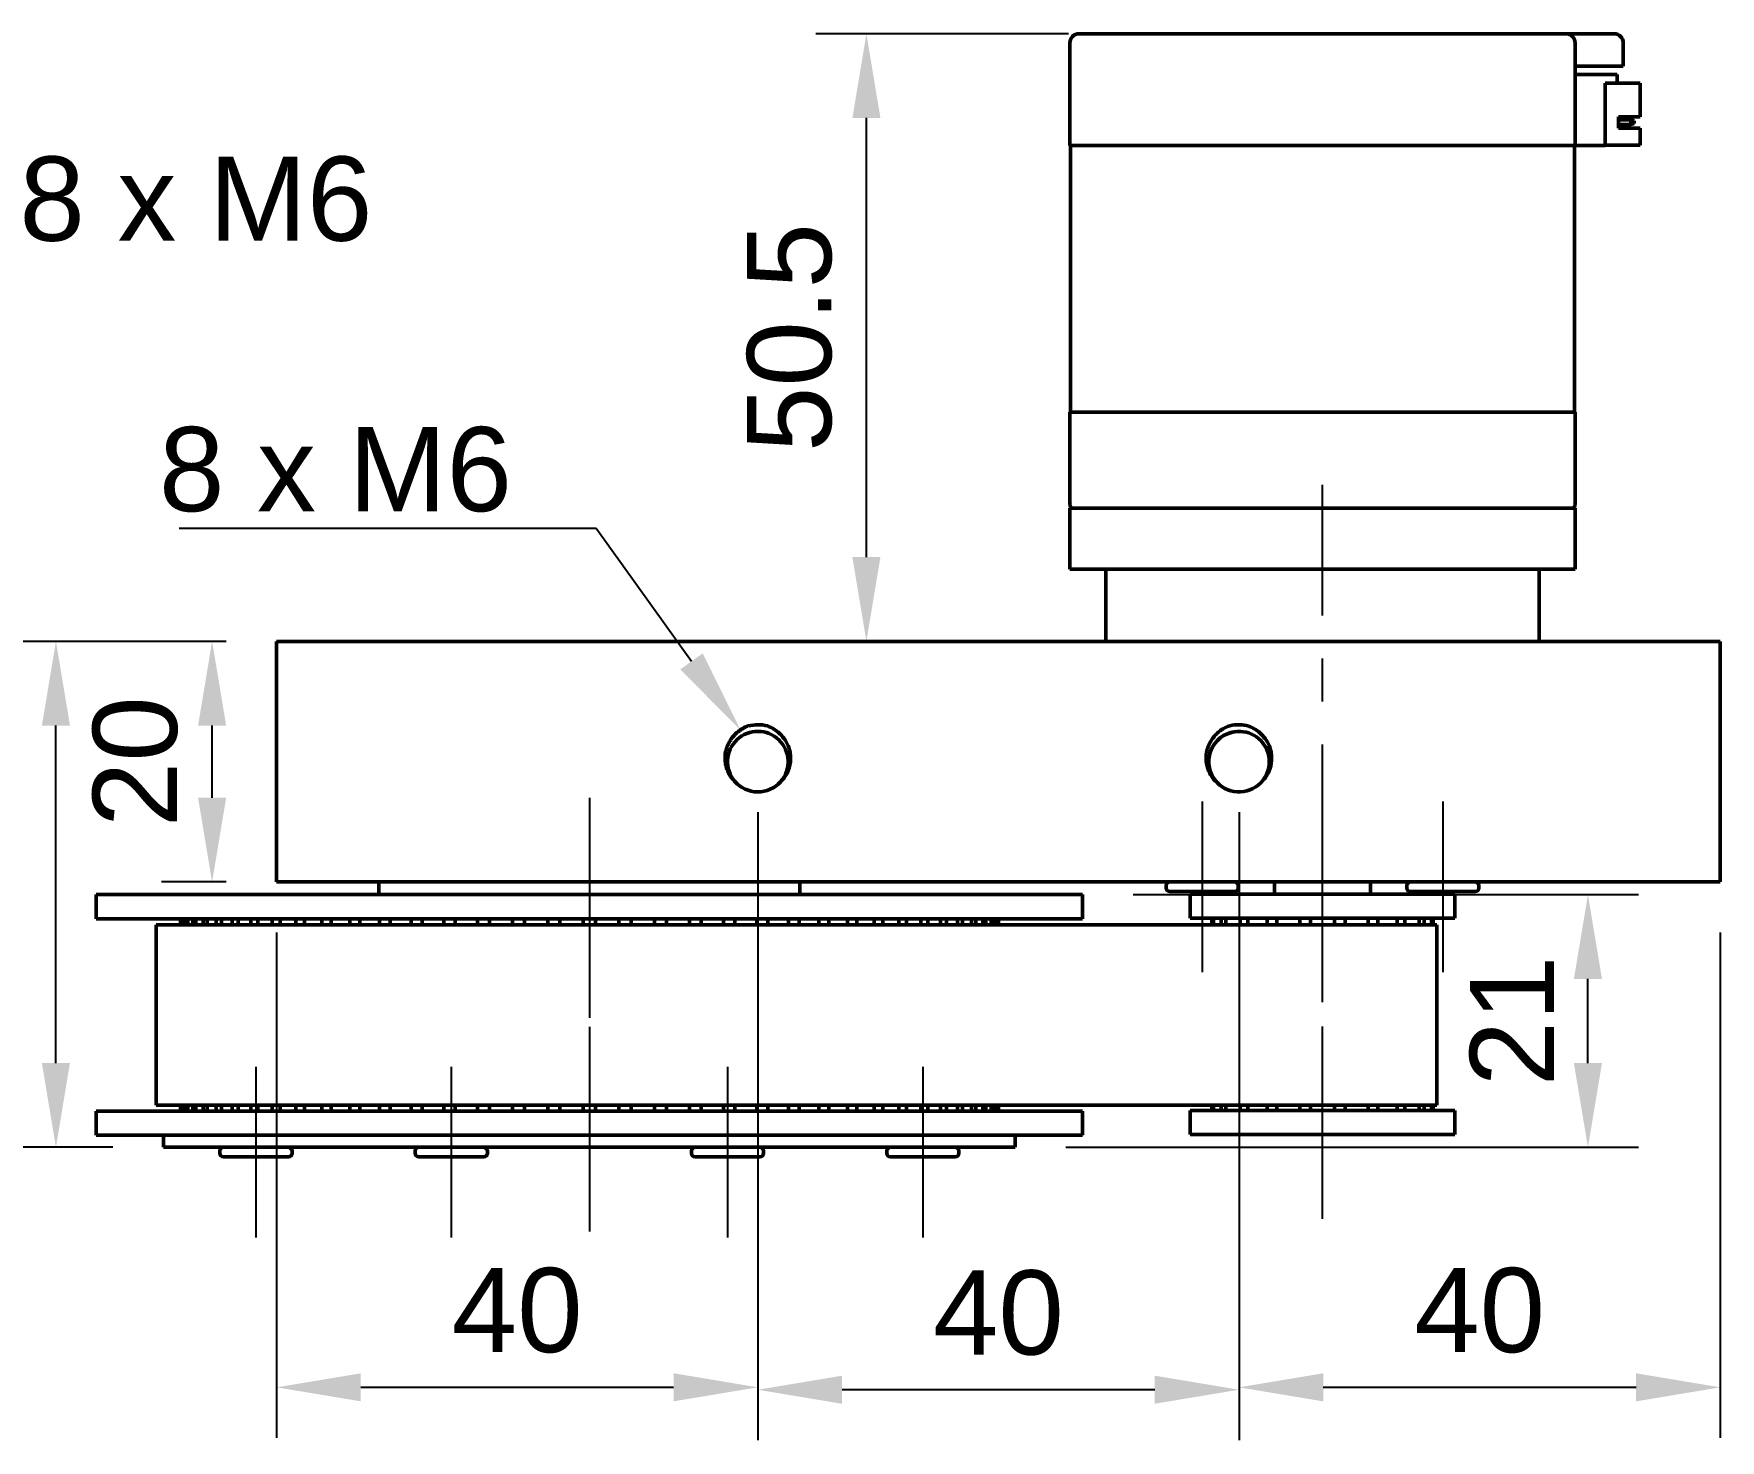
# Model space of a CAD drawing. Header units: millimetres. Extents: x 0 to 594, y 0 to 420.
# Drawn here: x 187.3 to 257.4, y 285.4 to 343.9 of the extents above; entities that cross this region are included whole.
import ezdxf
from ezdxf import colors
from ezdxf.entities.mleader import LeaderData, LeaderLine
from ezdxf.math import Vec2, Vec3

# ---------------------------------------------------------------- set-up
doc = ezdxf.new("R2010")
doc.units = ezdxf.units.MM
doc.header["$LTSCALE"] = 0.75
doc.linetypes.add('CENTER2', pattern=[28.575, 19.05, -3.175, 3.175, -3.175])
for name, color, linetype, lineweight in [('FD_Dimensions', 7, 'Continuous', 25), ('Leaders', 7, 'Continuous', 25), ('Smart Centers', 7, 'CENTER2', 25), ('Visible', 7, 'Continuous', 50)]:
    doc.layers.add(name, color=color, linetype=linetype, lineweight=lineweight)
doc.styles.get("Standard").update_dxf_attribs({"font": 'arial.ttf'})
doc.dimstyles.new('Dim-ISO-25', dxfattribs={"dimtxt": 3.5, "dimasz": 3.5, "dimexe": 2.1, "dimexo": 2.1, "dimgap": 1.4, "dimtad": 1, "dimzin": 12, "dimdsep": 46, "dimtxsty": 'Standard', "dimcen": 0, "dimazin": 3, "dimtp": 0.1, "dimtm": 0.1, "dimtfac": 0.714286, "dimtmove": 0, "dimatfit": 3, "dimfxl": 1, "dimtzin": 12, "dimarcsym": 0})

# ---------------------------------------------------------------- blocks, each defined once
blk = doc.blocks.new('*U8')
at = {"layer": 'Smart Centers', "color": 0, "ltscale": 0.75, "transparency": 16777216}
blk.add_line((0, 3.55), (0, -3.55), dxfattribs=at)
blk = doc.blocks.new('*U9')
at = {"layer": 'Smart Centers', "color": 0, "ltscale": 0.75, "transparency": 16777216}
blk.add_line((0, 3.55), (0, -3.55), dxfattribs=at)
blk = doc.blocks.new('*U10')
at = {"layer": 'Smart Centers', "color": 0, "ltscale": 0.75, "transparency": 16777216}
blk.add_line((0, 4.75), (0, -3.75), dxfattribs=at)
blk = doc.blocks.new('*U11')
at = {"layer": 'Smart Centers', "color": 0, "ltscale": 0.75, "transparency": 16777216}
blk.add_line((0, 4.575), (0, -4.575), dxfattribs=at)
blk = doc.blocks.new('*U12')
at = {"layer": 'Smart Centers', "color": 0, "ltscale": 0.75, "transparency": 16777216}
blk.add_line((0, 3.55), (0, -3.55), dxfattribs=at)
blk = doc.blocks.new('*U13')
at = {"layer": 'Smart Centers', "color": 0, "ltscale": 0.75, "transparency": 16777216}
blk.add_line((0, 3.55), (0, -3.55), dxfattribs=at)
blk = doc.blocks.new('*U14')
at = {"layer": 'Smart Centers', "color": 0, "ltscale": 0.75, "transparency": 16777216}
blk.add_line((0, 3.55), (0, -3.55), dxfattribs=at)
blk = doc.blocks.new('*U15')
at = {"layer": 'Smart Centers', "color": 0, "ltscale": 0.75, "transparency": 16777216}
blk.add_line((0, -4), (0, 4), dxfattribs=at)
blk = doc.blocks.new('*U16')
at = {"layer": 'Smart Centers', "color": 0, "ltscale": 0.75, "transparency": 16777216}
blk.add_line((0, -4), (0, 17.5), dxfattribs=at)
blk = doc.blocks.new('*U17')
at = {"layer": 'Smart Centers', "color": 0, "ltscale": 0.75, "transparency": 16777216}
blk.add_line((0, 3.55), (0, -3.55), dxfattribs=at)
blk = doc.blocks.new('*D44')
at = {"layer": 'Defpoints', "color": 0, "transparency": 16777216}
for p in [(230.926123, 308.078597), (251.926123, 308.078597), (228.127643, 297.578597)]:
    blk.add_point(p, dxfattribs=at)
at = {"layer": 'FD_Dimensions', "color": 0, "lineweight": -2, "transparency": 16777216}
for p, q in [((233.026123, 308.078597), (254.026123, 308.078597)), ((251.926123, 301.078597), (251.926123, 304.578597)), ((230.227643, 297.578597), (254.026123, 297.578597))]:
    blk.add_line(p, q, dxfattribs=at)
at = {"layer": 'FD_Dimensions', "color": 0, "transparency": 16777216}
for points in [[(251.342789, 304.578597), (252.509456, 304.578597), (251.926123, 308.078597)], [(251.342789, 301.078597), (252.509456, 301.078597), (251.926123, 297.578597)]]:
    blk.add_solid(points, dxfattribs=at)
at = {"layer": 'FD_Dimensions', "color": 0, "transparency": 16777216, "insert": (248.76896, 302.828597), "char_height": 3.5, "attachment_point": 5, "rotation": 90}
blk.add_mtext('21', dxfattribs=at)
blk = doc.blocks.new('*D45')
at = {"layer": 'Defpoints', "color": 0, "transparency": 16777216}
for p in [(237.426123, 313.603597), (257.426123, 308.603597), (257.426123, 287.603597)]:
    blk.add_point(p, dxfattribs=at)
at = {"layer": 'FD_Dimensions', "color": 0, "lineweight": -2, "transparency": 16777216}
for p, q in [((237.426123, 311.503597), (237.426123, 285.503597)), ((257.426123, 306.503597), (257.426123, 285.503597)), ((240.926123, 287.603597), (253.926123, 287.603597))]:
    blk.add_line(p, q, dxfattribs=at)
at = {"layer": 'FD_Dimensions', "color": 0, "transparency": 16777216}
for points in [[(240.926123, 288.18693), (240.926123, 287.020264), (237.426123, 287.603597)], [(253.926123, 288.18693), (253.926123, 287.020264), (257.426123, 287.603597)]]:
    blk.add_solid(points, dxfattribs=at)
at = {"layer": 'FD_Dimensions', "color": 0, "transparency": 16777216, "insert": (247.426123, 290.790602), "char_height": 3.5, "attachment_point": 5}
blk.add_mtext('40', dxfattribs=at)
blk = doc.blocks.new('*D46')
at = {"layer": 'Defpoints', "color": 0, "transparency": 16777216}
for p in [(217.426123, 313.603597), (237.426123, 313.603597), (217.426123, 287.503781)]:
    blk.add_point(p, dxfattribs=at)
at = {"layer": 'FD_Dimensions', "color": 0, "lineweight": -2, "transparency": 16777216}
for p, q in [((217.426123, 311.503597), (217.426123, 285.403781)), ((237.426123, 311.503597), (237.426123, 285.403781)), ((233.926123, 287.503781), (220.926123, 287.503781))]:
    blk.add_line(p, q, dxfattribs=at)
at = {"layer": 'FD_Dimensions', "color": 0, "transparency": 16777216}
for points in [[(220.926123, 288.087115), (220.926123, 286.920448), (217.426123, 287.503781)], [(233.926123, 288.087115), (233.926123, 286.920448), (237.426123, 287.503781)]]:
    blk.add_solid(points, dxfattribs=at)
at = {"layer": 'FD_Dimensions', "color": 0, "transparency": 16777216, "insert": (227.426123, 290.690787), "char_height": 3.5, "attachment_point": 5}
blk.add_mtext('40', dxfattribs=at)
blk = doc.blocks.new('*D47')
at = {"layer": 'Defpoints', "color": 0, "transparency": 16777216}
for p in [(221.939084, 343.853597), (232.439084, 343.853597), (257.426123, 318.603597)]:
    blk.add_point(p, dxfattribs=at)
at = {"layer": 'FD_Dimensions', "color": 0, "lineweight": -2, "transparency": 16777216}
for p, q in [((230.339084, 343.853597), (219.839084, 343.853597)), ((221.939084, 322.103597), (221.939084, 340.353597)), ((255.326123, 318.603597), (219.839084, 318.603597))]:
    blk.add_line(p, q, dxfattribs=at)
at = {"layer": 'FD_Dimensions', "color": 0, "transparency": 16777216}
for points in [[(221.355751, 340.353597), (222.522417, 340.353597), (221.939084, 343.853597)], [(221.355751, 322.103597), (222.522417, 322.103597), (221.939084, 318.603597)]]:
    blk.add_solid(points, dxfattribs=at)
at = {"layer": 'FD_Dimensions', "color": 0, "transparency": 16777216, "insert": (218.752078, 331.228597), "char_height": 3.5, "attachment_point": 5, "rotation": 90}
blk.add_mtext('50.5', dxfattribs=at)
blk = doc.blocks.new('*D48')
at = {"layer": 'Defpoints', "color": 0, "transparency": 16777216}
for p in [(194.746548, 318.603597), (197.426123, 318.603597), (197.426123, 308.603597)]:
    blk.add_point(p, dxfattribs=at)
at = {"layer": 'FD_Dimensions', "color": 0, "lineweight": -2, "transparency": 16777216}
for p, q in [((195.326123, 318.603597), (192.646548, 318.603597)), ((194.746548, 312.103597), (194.746548, 315.103597)), ((195.326123, 308.603597), (192.646548, 308.603597))]:
    blk.add_line(p, q, dxfattribs=at)
at = {"layer": 'FD_Dimensions', "color": 0, "transparency": 16777216}
for points in [[(194.163214, 315.103597), (195.329881, 315.103597), (194.746548, 318.603597)], [(194.163214, 312.103597), (195.329881, 312.103597), (194.746548, 308.603597)]]:
    blk.add_solid(points, dxfattribs=at)
at = {"layer": 'FD_Dimensions', "color": 0, "transparency": 16777216, "insert": (191.559542, 313.603597), "char_height": 3.5, "attachment_point": 5, "rotation": 90}
blk.add_mtext('20', dxfattribs=at)
blk = doc.blocks.new('*D49')
at = {"layer": 'Defpoints', "color": 0, "transparency": 16777216}
for p in [(217.426123, 313.603597), (197.426123, 308.603597), (217.426123, 287.603597)]:
    blk.add_point(p, dxfattribs=at)
at = {"layer": 'FD_Dimensions', "color": 0, "lineweight": -2, "transparency": 16777216}
for p, q in [((217.426123, 311.503597), (217.426123, 285.503597)), ((197.426123, 306.503597), (197.426123, 285.503597)), ((200.926123, 287.603597), (213.926123, 287.603597))]:
    blk.add_line(p, q, dxfattribs=at)
at = {"layer": 'FD_Dimensions', "color": 0, "transparency": 16777216}
for points in [[(200.926123, 288.18693), (200.926123, 287.020264), (197.426123, 287.603597)], [(213.926123, 288.18693), (213.926123, 287.020264), (217.426123, 287.603597)]]:
    blk.add_solid(points, dxfattribs=at)
at = {"layer": 'FD_Dimensions', "color": 0, "transparency": 16777216, "insert": (207.426123, 290.790602), "char_height": 3.5, "attachment_point": 5}
blk.add_mtext('40', dxfattribs=at)
blk = doc.blocks.new('*D50')
at = {"layer": 'Defpoints', "color": 0, "transparency": 16777216}
for p in [(188.254622, 318.603597), (197.426123, 318.603597), (192.724602, 297.578597)]:
    blk.add_point(p, dxfattribs=at)
at = {"layer": 'FD_Dimensions', "color": 0, "lineweight": -2, "transparency": 16777216}
for p, q in [((195.326123, 318.603597), (186.154622, 318.603597)), ((188.254622, 301.078597), (188.254622, 315.103597)), ((190.624602, 297.578597), (186.154622, 297.578597))]:
    blk.add_line(p, q, dxfattribs=at)
at = {"layer": 'FD_Dimensions', "color": 0, "transparency": 16777216}
for points in [[(187.671289, 315.103597), (188.837955, 315.103597), (188.254622, 318.603597)], [(187.671289, 301.078597), (188.837955, 301.078597), (188.254622, 297.578597)]]:
    blk.add_solid(points, dxfattribs=at)
at = {"layer": 'FD_Dimensions', "color": 0, "transparency": 16777216, "insert": (185.067617, 308.091097), "char_height": 3.5, "attachment_point": 5, "rotation": 90}
blk.add_mtext('42.05', dxfattribs=at)

msp = doc.modelspace()

# ---------------------------------------------------------------- linework, layer by layer
at = {"layer": 'Visible', "extrusion": (0, 1, 0)}
for p, q in [((230.3961, 343.4726), (230.3961, 339.21)), ((230.7771, 343.8536), (230.812, 343.8536)), ((230.812, 343.8536), (232.4391, 343.8536)), ((232.4391, 343.8536), (232.5232, 343.8536)), ((249.1276, 343.8536), (232.5232, 343.8536)), ((249.1276, 343.8536), (249.2117, 343.8536)), ((250.9803, 343.8536), (249.2117, 343.8536)), ((250.9803, 343.8536), (251.0151, 343.8536)), ((251.1151, 343.8536), (251.0151, 343.8536)), ((253.0161, 343.8536), (251.1151, 343.8536)), ((251.3961, 339.21), (251.3961, 343.4726)), ((253.3961, 342.5036), (253.3961, 343.4736)), ((251.3961, 342.5036), (251.4961, 342.5036)), ((251.3961, 342.1536), (253.1461, 342.1536)), ((251.4961, 342.5036), (253.0161, 342.5036)), ((253.3961, 342.5036), (253.0161, 342.5036)), ((253.1461, 342.1536), (253.1461, 341.8036)), ((252.6461, 341.8036), (253.1461, 341.8036)), ((252.6461, 341.8036), (252.6461, 339.21)), ((253.1461, 341.8036), (254.0961, 341.8036)), ((254.0961, 341.8036), (254.0961, 340.4036)), ((253.1961, 339.9286), (253.1961, 340.4036)), ((253.1961, 340.4036), (254.0961, 340.4036)), ((253.1961, 340.2786), (253.7087, 340.2786)), ((253.1961, 340.0786), (253.7087, 340.0786)), ((253.8461, 340.2286), (253.7087, 340.2786)), ((253.7087, 340.2786), (253.7087, 340.0786)), ((253.8461, 340.1286), (253.7087, 340.0786)), ((253.8461, 340.1286), (253.8461, 340.2286)), ((254.0961, 339.9286), (253.1961, 339.9286)), ((254.0961, 339.9286), (254.0961, 339.2286)), ((230.5426, 339.21), (230.3961, 339.21)), ((230.4231, 339.21), (230.4231, 328.1292)), ((232.1697, 339.21), (230.5426, 339.21)), ((232.5232, 339.21), (232.1697, 339.21)), ((249.1276, 339.21), (232.5232, 339.21)), ((249.4811, 339.21), (249.1276, 339.21)), ((251.2497, 339.21), (249.4811, 339.21)), ((251.3961, 339.21), (251.2497, 339.21)), ((251.3691, 328.1292), (251.3691, 339.21)), ((251.3961, 339.21), (252.6461, 339.21)), ((252.6461, 339.2286), (254.0961, 339.2286)), ((230.3961, 328.1292), (230.5426, 328.1292)), ((230.3961, 328.1292), (230.3961, 324.3611)), ((232.1697, 328.1292), (230.5426, 328.1292)), ((232.1697, 328.1292), (232.5232, 328.1292)), ((249.269, 328.1292), (232.5232, 328.1292)), ((249.269, 328.1292), (249.6226, 328.1292)), ((251.2497, 328.1292), (249.6226, 328.1292)), ((251.2497, 328.1292), (251.3961, 328.1292)), ((251.3961, 324.3611), (251.3961, 328.1292)), ((230.5485, 324.1356), (230.3963, 324.1356)), ((230.3963, 324.1356), (230.3963, 321.6036)), ((230.4263, 324.1901), (230.4461, 324.1356)), ((232.164, 324.1356), (230.5485, 324.1356)), ((232.5315, 324.1356), (232.164, 324.1356)), ((249.2608, 324.1356), (232.5315, 324.1356)), ((249.6283, 324.1356), (249.2608, 324.1356)), ((251.2437, 324.1356), (249.6283, 324.1356)), ((251.3959, 324.1356), (251.2437, 324.1356)), ((251.3461, 324.1356), (251.366, 324.1901)), ((251.3959, 324.1356), (251.3959, 321.6036)), ((230.5485, 321.6036), (230.3963, 321.6036)), ((232.164, 321.6036), (230.5485, 321.6036)), ((231.8961, 321.6036), (231.8961, 318.6036)), ((232.5315, 321.6036), (232.164, 321.6036)), ((249.2608, 321.6036), (232.5315, 321.6036)), ((249.6283, 321.6036), (249.2608, 321.6036)), ((251.2437, 321.6036), (249.6283, 321.6036)), ((249.8961, 321.6036), (249.8961, 318.6036)), ((251.3959, 321.6036), (251.2437, 321.6036)), ((197.4261, 318.6036), (200.4261, 318.6036)), ((197.4261, 318.6036), (197.4261, 308.6036)), ((200.4261, 318.6036), (254.4261, 318.6036)), ((254.4261, 318.6036), (257.4261, 318.6036)), ((257.4261, 308.6036), (257.4261, 318.6036)), ((200.4261, 308.6036), (197.4261, 308.6036)), ((200.4261, 308.6036), (254.4261, 308.6036)), ((201.6761, 308.6036), (201.6761, 308.0786)), ((219.1761, 308.6036), (219.1761, 308.0786)), ((234.3961, 308.4536), (234.3961, 308.3536)), ((237.3961, 308.4536), (237.3961, 308.3536)), ((238.8961, 308.1036), (238.8961, 308.6036)), ((242.8961, 308.1036), (242.8961, 308.6036)), ((244.3961, 308.4536), (244.3961, 308.3536)), ((247.3961, 308.4536), (247.3961, 308.3536)), ((257.4261, 308.6036), (254.4261, 308.6036)), ((230.9261, 308.0786), (189.9261, 308.0786)), ((189.9261, 308.0786), (189.9261, 307.0786)), ((230.9261, 308.0786), (230.9261, 307.0786)), ((237.2461, 308.2036), (234.5461, 308.2036)), ((246.3961, 308.1036), (235.3961, 308.1036)), ((235.3961, 307.1036), (235.3961, 308.1036)), ((247.2461, 308.2036), (244.5461, 308.2036)), ((246.3961, 307.1036), (246.3961, 308.1036)), ((189.9261, 307.0786), (230.9261, 307.0786)), ((193.4281, 306.8286), (193.4281, 307.0786)), ((193.43, 306.8286), (193.43, 307.0786)), ((193.4726, 306.8286), (193.4726, 307.0786)), ((193.5168, 306.8286), (193.5168, 307.0786)), ((193.6442, 306.8286), (193.6442, 307.0786)), ((193.7323, 306.8286), (193.7323, 307.0786)), ((193.9435, 306.8286), (193.9435, 307.0786)), ((194.0748, 306.8286), (194.0748, 307.0786)), ((194.3682, 306.8286), (194.3682, 307.0786)), ((194.5418, 306.8286), (194.5418, 307.0786)), ((194.9152, 306.8286), (194.9152, 307.0786)), ((195.1296, 306.8286), (195.1296, 307.0786)), ((195.5802, 306.8286), (195.5802, 307.0786)), ((195.8339, 306.8286), (195.8339, 307.0786)), ((196.3582, 306.8286), (196.3582, 307.0786)), ((196.6493, 306.8286), (196.6493, 307.0786)), ((197.2433, 306.8286), (197.2433, 307.0786)), ((197.5694, 306.8286), (197.5694, 307.0786)), ((198.2287, 306.8286), (198.2287, 307.0786)), ((198.5875, 306.8286), (198.5875, 307.0786)), ((199.3069, 306.8286), (199.3069, 307.0786)), ((199.6956, 306.8286), (199.6956, 307.0786)), ((200.4697, 306.8286), (200.4697, 307.0786)), ((200.8854, 306.8286), (200.8854, 307.0786)), ((201.7083, 306.8286), (201.7083, 307.0786)), ((202.1478, 306.8286), (202.1478, 307.0786)), ((203.0133, 306.8286), (203.0133, 307.0786)), ((203.4732, 306.8286), (203.4732, 307.0786)), ((204.3747, 306.8286), (204.3747, 307.0786)), ((204.8515, 306.8286), (204.8515, 307.0786)), ((205.7821, 306.8286), (205.7821, 307.0786)), ((206.2723, 306.8286), (206.2723, 307.0786)), ((207.2249, 306.8286), (207.2249, 307.0786)), ((207.7246, 306.8286), (207.7246, 307.0786)), ((208.6921, 306.8286), (208.6921, 307.0786)), ((209.1976, 306.8286), (209.1976, 307.0786)), ((210.1724, 306.8286), (210.1724, 307.0786)), ((210.6798, 306.8286), (210.6798, 307.0786)), ((211.6547, 306.8286), (211.6547, 307.0786)), ((212.1602, 306.8286), (212.1602, 307.0786)), ((213.1276, 306.8286), (213.1276, 307.0786)), ((213.6273, 306.8286), (213.6273, 307.0786)), ((214.58, 306.8286), (214.58, 307.0786)), ((215.0701, 306.8286), (215.0701, 307.0786)), ((216.0007, 306.8286), (216.0007, 307.0786)), ((216.4775, 306.8286), (216.4775, 307.0786)), ((217.379, 306.8286), (217.379, 307.0786)), ((217.8389, 306.8286), (217.8389, 307.0786)), ((218.7045, 306.8286), (218.7045, 307.0786)), ((219.1439, 306.8286), (219.1439, 307.0786)), ((219.9669, 306.8286), (219.9669, 307.0786)), ((220.3825, 306.8286), (220.3825, 307.0786)), ((221.1567, 306.8286), (221.1567, 307.0786)), ((221.5454, 306.8286), (221.5454, 307.0786)), ((222.2648, 306.8286), (222.2648, 307.0786)), ((222.6236, 306.8286), (222.6236, 307.0786)), ((223.2828, 306.8286), (223.2828, 307.0786)), ((223.609, 306.8286), (223.609, 307.0786)), ((224.203, 306.8286), (224.203, 307.0786)), ((224.494, 306.8286), (224.494, 307.0786)), ((225.0183, 306.8286), (225.0183, 307.0786)), ((225.272, 306.8286), (225.272, 307.0786)), ((225.7226, 306.8286), (225.7226, 307.0786)), ((225.9371, 306.8286), (225.9371, 307.0786)), ((226.3105, 306.8286), (226.3105, 307.0786)), ((226.484, 306.8286), (226.484, 307.0786)), ((226.7774, 306.8286), (226.7774, 307.0786)), ((226.9088, 306.8286), (226.9088, 307.0786)), ((227.12, 306.8286), (227.12, 307.0786)), ((227.2081, 306.8286), (227.2081, 307.0786)), ((227.3354, 306.8286), (227.3354, 307.0786)), ((227.3797, 306.8286), (227.3797, 307.0786)), ((227.4222, 306.8286), (227.4222, 307.0786)), ((227.4241, 306.8286), (227.4241, 307.0786)), ((246.3961, 307.1036), (235.3961, 307.1036)), ((236.2981, 307.1036), (236.2981, 306.8286)), ((236.3689, 306.8286), (236.3689, 307.1036)), ((236.6775, 307.1036), (236.6775, 306.8286)), ((236.8828, 306.8286), (236.8828, 307.1036)), ((237.4697, 307.1036), (237.4697, 306.8286)), ((237.7896, 306.8286), (237.7896, 307.1036)), ((238.5974, 307.1036), (238.5974, 306.8286)), ((239.0004, 306.8286), (239.0004, 307.1036)), ((239.9501, 307.1036), (239.9501, 306.8286)), ((240.3969, 306.8286), (240.3969, 307.1036)), ((241.3954, 307.1036), (241.3954, 306.8286)), ((241.8421, 306.8286), (241.8421, 307.1036)), ((242.7918, 307.1036), (242.7918, 306.8286)), ((243.1948, 306.8286), (243.1948, 307.1036)), ((244.0027, 307.1036), (244.0027, 306.8286)), ((244.3225, 306.8286), (244.3225, 307.1036)), ((244.9094, 307.1036), (244.9094, 306.8286)), ((245.1148, 306.8286), (245.1148, 307.1036)), ((245.4233, 307.1036), (245.4233, 306.8286)), ((245.4941, 306.8286), (245.4941, 307.1036)), ((218.2535, 306.8286), (192.4261, 306.8286)), ((192.4261, 299.3286), (192.4261, 306.8286)), ((218.2535, 306.8286), (242.9617, 306.8286)), ((245.6461, 306.8286), (242.9617, 306.8286)), ((245.6461, 299.3286), (245.6461, 306.8286)), ((218.2535, 299.3286), (192.4261, 299.3286)), ((193.4281, 299.0786), (193.4281, 299.3286)), ((193.43, 299.0786), (193.43, 299.3286)), ((193.4726, 299.0786), (193.4726, 299.3286)), ((193.5168, 299.0786), (193.5168, 299.3286)), ((193.6442, 299.0786), (193.6442, 299.3286)), ((193.7323, 299.0786), (193.7323, 299.3286)), ((193.9435, 299.0786), (193.9435, 299.3286)), ((194.0748, 299.0786), (194.0748, 299.3286)), ((194.3682, 299.0786), (194.3682, 299.3286)), ((194.5418, 299.0786), (194.5418, 299.3286)), ((194.9152, 299.0786), (194.9152, 299.3286)), ((195.1296, 299.0786), (195.1296, 299.3286)), ((195.5802, 299.0786), (195.5802, 299.3286)), ((195.8339, 299.0786), (195.8339, 299.3286)), ((196.3582, 299.0786), (196.3582, 299.3286)), ((196.6493, 299.0786), (196.6493, 299.3286)), ((197.2433, 299.0786), (197.2433, 299.3286)), ((197.5694, 299.0786), (197.5694, 299.3286)), ((198.2287, 299.0786), (198.2287, 299.3286)), ((198.5875, 299.0786), (198.5875, 299.3286)), ((199.3069, 299.0786), (199.3069, 299.3286)), ((199.6956, 299.0786), (199.6956, 299.3286)), ((200.4697, 299.0786), (200.4697, 299.3286)), ((200.8854, 299.0786), (200.8854, 299.3286)), ((201.7083, 299.0786), (201.7083, 299.3286)), ((202.1478, 299.0786), (202.1478, 299.3286)), ((203.0133, 299.0786), (203.0133, 299.3286)), ((203.4732, 299.0786), (203.4732, 299.3286)), ((204.3747, 299.0786), (204.3747, 299.3286)), ((204.8515, 299.0786), (204.8515, 299.3286)), ((205.7821, 299.0786), (205.7821, 299.3286)), ((206.2723, 299.0786), (206.2723, 299.3286)), ((207.2249, 299.0786), (207.2249, 299.3286)), ((207.7246, 299.0786), (207.7246, 299.3286)), ((208.6921, 299.0786), (208.6921, 299.3286)), ((209.1976, 299.0786), (209.1976, 299.3286)), ((210.1724, 299.0786), (210.1724, 299.3286)), ((210.6798, 299.0786), (210.6798, 299.3286)), ((211.6547, 299.0786), (211.6547, 299.3286)), ((212.1602, 299.0786), (212.1602, 299.3286)), ((213.1276, 299.0786), (213.1276, 299.3286)), ((213.6273, 299.0786), (213.6273, 299.3286)), ((214.58, 299.0786), (214.58, 299.3286)), ((215.0701, 299.0786), (215.0701, 299.3286)), ((216.0007, 299.0786), (216.0007, 299.3286)), ((216.4775, 299.0786), (216.4775, 299.3286)), ((217.379, 299.0786), (217.379, 299.3286)), ((217.8389, 299.0786), (217.8389, 299.3286)), ((218.2535, 299.3286), (242.9617, 299.3286)), ((218.7045, 299.0786), (218.7045, 299.3286)), ((219.1439, 299.0786), (219.1439, 299.3286)), ((219.9669, 299.0786), (219.9669, 299.3286)), ((220.3825, 299.0786), (220.3825, 299.3286)), ((221.1567, 299.0786), (221.1567, 299.3286)), ((221.5454, 299.0786), (221.5454, 299.3286)), ((222.2648, 299.0786), (222.2648, 299.3286)), ((222.6236, 299.0786), (222.6236, 299.3286)), ((223.2828, 299.0786), (223.2828, 299.3286)), ((223.609, 299.0786), (223.609, 299.3286)), ((224.203, 299.0786), (224.203, 299.3286)), ((224.494, 299.0786), (224.494, 299.3286)), ((225.0183, 299.0786), (225.0183, 299.3286)), ((225.272, 299.0786), (225.272, 299.3286)), ((225.7226, 299.0786), (225.7226, 299.3286)), ((225.9371, 299.0786), (225.9371, 299.3286)), ((226.3105, 299.0786), (226.3105, 299.3286)), ((226.484, 299.0786), (226.484, 299.3286)), ((226.7774, 299.0786), (226.7774, 299.3286)), ((226.9088, 299.0786), (226.9088, 299.3286)), ((227.12, 299.0786), (227.12, 299.3286)), ((227.2081, 299.0786), (227.2081, 299.3286)), ((227.3354, 299.0786), (227.3354, 299.3286)), ((227.3797, 299.0786), (227.3797, 299.3286)), ((227.4222, 299.0786), (227.4222, 299.3286)), ((227.4241, 299.0786), (227.4241, 299.3286)), ((236.2981, 299.3286), (236.2981, 299.1036)), ((236.3689, 299.1036), (236.3689, 299.3286)), ((236.6775, 299.3286), (236.6775, 299.1036)), ((236.8828, 299.1036), (236.8828, 299.3286)), ((237.4697, 299.3286), (237.4697, 299.1036)), ((237.7896, 299.1036), (237.7896, 299.3286)), ((238.5974, 299.3286), (238.5974, 299.1036)), ((239.0004, 299.1036), (239.0004, 299.3286)), ((239.9501, 299.3286), (239.9501, 299.1036)), ((240.3969, 299.1036), (240.3969, 299.3286)), ((241.3954, 299.3286), (241.3954, 299.1036)), ((241.8421, 299.1036), (241.8421, 299.3286)), ((242.7918, 299.3286), (242.7918, 299.1036)), ((245.6461, 299.3286), (242.9617, 299.3286)), ((243.1948, 299.1036), (243.1948, 299.3286)), ((244.0027, 299.3286), (244.0027, 299.1036)), ((244.3225, 299.1036), (244.3225, 299.3286)), ((244.9094, 299.3286), (244.9094, 299.1036)), ((245.1148, 299.1036), (245.1148, 299.3286)), ((245.4233, 299.3286), (245.4233, 299.1036)), ((245.4941, 299.1036), (245.4941, 299.3286)), ((230.9261, 299.0786), (189.9261, 299.0786)), ((189.9261, 298.0786), (189.9261, 299.0786)), ((230.9261, 298.0786), (230.9261, 299.0786)), ((246.3961, 299.1036), (235.3961, 299.1036)), ((235.3961, 298.1036), (235.3961, 299.1036)), ((246.3961, 298.1036), (246.3961, 299.1036)), ((189.9261, 298.0786), (230.9261, 298.0786)), ((192.7246, 298.0786), (192.7246, 297.5786)), ((228.1276, 298.0786), (228.1276, 297.5786)), ((246.3961, 298.1036), (235.3961, 298.1036)), ((192.7246, 297.5786), (228.1276, 297.5786)), ((195.0679, 297.4286), (195.0679, 297.3286)), ((198.0679, 297.4286), (198.0679, 297.3286)), ((203.1859, 297.4286), (203.1859, 297.3286)), ((206.1859, 297.4286), (206.1859, 297.3286)), ((214.6664, 297.4286), (214.6664, 297.3286)), ((217.6664, 297.4286), (217.6664, 297.3286)), ((222.7843, 297.4286), (222.7843, 297.3286)), ((225.7843, 297.4286), (225.7843, 297.3286)), ((197.9179, 297.1786), (195.2179, 297.1786)), ((206.0359, 297.1786), (203.3359, 297.1786)), ((217.5164, 297.1786), (214.8164, 297.1786)), ((225.6343, 297.1786), (222.9343, 297.1786))]:
    msp.add_line(p, q, dxfattribs=at)
at = {"layer": 'Visible'}
for centre, radius, start, end in [((230.7771, 343.4726), 0.381, 90, 180), ((251.0151, 343.4726), 0.381, 0, 90), ((253.0161, 343.4736), 0.38, 0, 90), ((230.8961, 324.3611), 0.5, 180, 200), ((250.8961, 324.3611), 0.5, 340, 0)]:
    msp.add_arc(centre, radius, start, end, dxfattribs=at)
at = {"layer": 'Visible', "extrusion": (1e-16, 0, -1)}
for centre, radius, start, end in [((-217.4261, 313.6036), 1.2588, 319.470011, 221.424952), ((-217.4261, 313.6036), 1.5368, 75.015649, 104.967559), ((-237.4261, 313.6036), 1.2587, 316.312658, 218.218057), ((-237.4258, 313.6035), 1.2585, 316.419536, 83.367016), ((-237.4261, 313.6036), 1.5368, 71.855345, 101.810206), ((-217.4261, 313.6036), 1.2588, 221.424955, 319.470011), ((-237.4261, 313.6036), 1.2588, 218.218058, 316.312658), ((-234.5461, 308.4536), 0.15, 0, 90), ((-237.2461, 308.4536), 0.15, 90, 180), ((-244.5461, 308.4536), 0.15, 0, 90), ((-247.2461, 308.4536), 0.15, 90, 180), ((-234.5461, 308.3536), 0.15, 270, 0), ((-237.2461, 308.3536), 0.15, 180, 270), ((-244.5461, 308.3536), 0.15, 270, 0), ((-247.2461, 308.3536), 0.15, 180, 270), ((-195.2179, 297.4286), 0.15, 0, 90), ((-195.2179, 297.3286), 0.15, 270, 0), ((-197.9179, 297.4286), 0.15, 90, 180), ((-197.9179, 297.3286), 0.15, 180, 270), ((-203.3359, 297.4286), 0.15, 0, 90), ((-203.3359, 297.3286), 0.15, 270, 0), ((-206.0359, 297.4286), 0.15, 90, 180), ((-206.0359, 297.3286), 0.15, 180, 270), ((-214.8164, 297.4286), 0.15, 0, 90), ((-214.8164, 297.3286), 0.15, 270, 0), ((-217.5164, 297.4286), 0.15, 90, 180), ((-217.5164, 297.3286), 0.15, 180, 270), ((-222.9343, 297.4286), 0.15, 0, 90), ((-222.9343, 297.3286), 0.15, 270, 0), ((-225.6343, 297.4286), 0.15, 90, 180), ((-225.6343, 297.3286), 0.15, 180, 270)]:
    msp.add_arc(centre, radius, start, end, dxfattribs=at)
at = {"layer": 'Visible'}
for points, knots in [([(216.4694, 312.7856), (216.4386, 312.8146), (216.4095, 312.8451), (216.382, 312.877), (216.3539, 312.9097), (216.3275, 312.9439), (216.3029, 312.9794), (216.2775, 313.016), (216.2541, 313.0539), (216.2325, 313.093), (216.2231, 313.1101), (216.2141, 313.1274), (216.2054, 313.1449), (216.2005, 313.1548), (216.1957, 313.1648), (216.1911, 313.1748), (216.1868, 313.1841), (216.1826, 313.1934), (216.1785, 313.2027), (216.1602, 313.2445), (216.144, 313.2871), (216.13, 313.3304), (216.1157, 313.3745), (216.1037, 313.4193), (216.0939, 313.4645), (216.0844, 313.5084), (216.077, 313.5527), (216.0718, 313.5972), (216.0697, 313.6155), (216.0679, 313.6339), (216.0665, 313.6523), (216.0657, 313.6635), (216.065, 313.6748), (216.0644, 313.686), (216.0641, 313.6922), (216.0638, 313.6985), (216.0636, 313.7047), (216.0599, 313.8038), (216.0671, 313.9027), (216.0855, 313.9994), (216.0941, 314.0447), (216.1052, 314.0895), (216.1186, 314.1338), (216.1234, 314.1495), (216.1285, 314.1652), (216.1339, 314.1808), (216.1373, 314.1907), (216.1408, 314.2005), (216.1444, 314.2102), (216.1469, 314.217), (216.1495, 314.2238), (216.1521, 314.2305), (216.1691, 314.2744), (216.1883, 314.3174), (216.2096, 314.3593), (216.2316, 314.4026), (216.2558, 314.4449), (216.282, 314.4859), (216.3082, 314.5269), (216.3364, 314.5667), (216.3665, 314.6051), (216.3875, 314.6319), (216.4094, 314.6581), (216.4322, 314.6835), (216.4382, 314.6902), (216.4443, 314.6968), (216.4504, 314.7034), (216.4847, 314.7403), (216.5208, 314.7756), (216.5585, 314.8089), (216.5903, 314.8371), (216.6233, 314.8639), (216.6573, 314.8893), (216.6688, 314.8979), (216.6805, 314.9064), (216.6923, 314.9147), (216.7027, 314.922), (216.7132, 314.9291), (216.7237, 314.9362), (216.7662, 314.9644), (216.81, 314.9904), (216.855, 315.0141), (216.8984, 315.0368), (216.9428, 315.0574), (216.9883, 315.0755), (217.0014, 315.0808), (217.0147, 315.0858), (217.0284, 315.0894)], [0, 0, 0, 0, 0.02536313, 0.02536313, 0.02536313, 0.05139787, 0.05139787, 0.05139787, 0.07822054, 0.07822054, 0.07822054, 0.08995546, 0.08995546, 0.08995546, 0.09657791, 0.09657791, 0.09657791, 0.10269234, 0.10269234, 0.10269234, 0.12999735, 0.12999735, 0.12999735, 0.15783799, 0.15783799, 0.15783799, 0.18480561, 0.18480561, 0.18480561, 0.1958895, 0.1958895, 0.1958895, 0.20264636, 0.20264636, 0.20264636, 0.20638753, 0.20638753, 0.20638753, 0.26597924, 0.26597924, 0.26597924, 0.2938782, 0.2938782, 0.2938782, 0.30381976, 0.30381976, 0.30381976, 0.3100709, 0.3100709, 0.3100709, 0.31442042, 0.31442042, 0.31442042, 0.34268177, 0.34268177, 0.34268177, 0.37186747, 0.37186747, 0.37186747, 0.40105317, 0.40105317, 0.40105317, 0.42139576, 0.42139576, 0.42139576, 0.42673782, 0.42673782, 0.42673782, 0.45678857, 0.45678857, 0.45678857, 0.4821615, 0.4821615, 0.4821615, 0.49077221, 0.49077221, 0.49077221, 0.49835155, 0.49835155, 0.49835155, 0.52885842, 0.52885842, 0.52885842, 0.55828031, 0.55828031, 0.55828031, 0.5667747, 0.5667747, 0.5667747, 0.5667747]), ([(217.823, 315.0882), (217.968, 315.0352), (218.1039, 314.9586), (218.344, 314.7711), (218.4491, 314.6609), (218.6339, 314.3982), (218.7082, 314.2417), (218.7916, 313.91), (218.7984, 313.7445), (218.7592, 313.4274), (218.7131, 313.2731), (218.583, 313.0141), (218.4971, 312.8856), (218.37, 312.7708)], [0.00018918, 0.00018918, 0.00018918, 0.00018918, 0.09278515, 0.09278515, 0.18304241, 0.18304241, 0.28560482, 0.28560482, 0.38854797, 0.38854797, 0.48943651, 0.48943651, 0.57358729, 0.57358729, 0.57358729, 0.57358729]), ([(236.5159, 312.7341), (236.4835, 312.7614), (236.4528, 312.7902), (236.4236, 312.8206), (236.363, 312.8837), (236.3093, 312.9532), (236.2627, 313.0276), (236.2523, 313.0443), (236.2422, 313.0612), (236.2325, 313.0783), (236.2269, 313.0882), (236.2215, 313.0981), (236.2162, 313.1081), (236.2115, 313.1168), (236.2069, 313.1256), (236.2025, 313.1345), (236.1409, 313.2563), (236.0979, 313.3867), (236.0746, 313.5207), (236.0713, 313.5396), (236.0684, 313.5586), (236.0658, 313.5777), (236.0646, 313.5869), (236.0635, 313.596), (236.0625, 313.6053), (236.0616, 313.6138), (236.0607, 313.6223), (236.0599, 313.6308), (236.0512, 313.7267), (236.0527, 313.8229), (236.0648, 313.9177), (236.0707, 313.9634), (236.0791, 314.0088), (236.0898, 314.0538), (236.0964, 314.0813), (236.1038, 314.1086), (236.1121, 314.1358), (236.1147, 314.144), (236.1173, 314.1523), (236.12, 314.1605), (236.1348, 314.2058), (236.1519, 314.2503), (236.1711, 314.2938), (236.1904, 314.3374), (236.2118, 314.38), (236.2352, 314.4216), (236.2755, 314.4932), (236.3217, 314.5616), (236.3734, 314.6261), (236.3795, 314.6338), (236.3857, 314.6414), (236.392, 314.649), (236.4505, 314.7194), (236.5152, 314.7844), (236.5851, 314.8431), (236.6007, 314.8562), (236.6166, 314.869), (236.6328, 314.8815), (236.6412, 314.888), (236.6496, 314.8944), (236.6582, 314.9007), (236.6992, 314.931), (236.7416, 314.9591), (236.7854, 314.9849), (236.8205, 315.0055), (236.8565, 315.0247), (236.8933, 315.0423), (236.9109, 315.0507), (236.9287, 315.0587), (236.9471, 315.0651)], [0, 0, 0, 0, 0.02536457, 0.02536457, 0.02536457, 0.07811893, 0.07811893, 0.07811893, 0.08994921, 0.08994921, 0.08994921, 0.09672033, 0.09672033, 0.09672033, 0.10265967, 0.10265967, 0.10265967, 0.18440877, 0.18440877, 0.18440877, 0.19595943, 0.19595943, 0.19595943, 0.20151945, 0.20151945, 0.20151945, 0.20665462, 0.20665462, 0.20665462, 0.26450799, 0.26450799, 0.26450799, 0.29239081, 0.29239081, 0.29239081, 0.30945048, 0.30945048, 0.30945048, 0.31464873, 0.31464873, 0.31464873, 0.34325888, 0.34325888, 0.34325888, 0.37186903, 0.37186903, 0.37186903, 0.42111801, 0.42111801, 0.42111801, 0.42696039, 0.42696039, 0.42696039, 0.48152891, 0.48152891, 0.48152891, 0.49372003, 0.49372003, 0.49372003, 0.50007052, 0.50007052, 0.50007052, 0.53057078, 0.53057078, 0.53057078, 0.5550693, 0.5550693, 0.5550693, 0.56677815, 0.56677815, 0.56677815, 0.56677815]), ([(238.4151, 312.8249), (238.5345, 312.9453), (238.6134, 313.0775), (238.7298, 313.3454), (238.7671, 313.502), (238.7855, 313.7773), (238.7829, 313.9514), (238.6709, 314.3116), (238.5882, 314.4637), (238.3894, 314.7157), (238.2784, 314.8199), (238.0282, 314.9939), (237.8883, 315.0629), (237.7407, 315.1078)], [-0.71788729, -0.71788729, -0.71788729, -0.71788729, -0.57641307, -0.57641307, -0.40969878, -0.40969878, -0.28550548, -0.28550548, -0.18305037, -0.18305037, -0.09279016, -0.09279016, -0.000184, -0.000184, -0.000184, -0.000184])]:
    msp.add_open_spline(points, degree=3, knots=knots, dxfattribs=at)
for points in [[(237.2811, 314.8542), (237.2809, 314.8539), (237.2807, 314.8537), (237.2804, 314.8535)], [(236.4112, 314.3485), (236.4111, 314.3482), (236.4111, 314.3479), (236.411, 314.3476)], [(238.4531, 314.3326), (238.4522, 314.3331), (238.4513, 314.3335), (238.4503, 314.3339)], [(236.6306, 312.6284), (236.6308, 312.6279), (236.6311, 312.6275), (236.6313, 312.6271)], [(238.0051, 312.487), (238.0063, 312.4869), (238.0075, 312.4869), (238.0088, 312.4869)]]:
    msp.add_open_spline(points, degree=3, dxfattribs=at)

# ---------------------------------------------------------------- block references
at = {"layer": 'Smart Centers', "ltscale": 0.75}
for name, p in [('*U16', (240.8961, 307.6036)), ('*U11', (210.4261, 307.5286)), ('*U14', (235.8961, 308.4036)), ('*U17', (245.8961, 308.4036)), ('*U10', (210.4261, 297.8286)), ('*U15', (240.8961, 298.6036)), ('*U8', (196.5679, 297.3786)), ('*U9', (204.6859, 297.3786)), ('*U12', (216.1664, 297.3786)), ('*U13', (224.2843, 297.3786))]:
    msp.add_blockref(name, p, dxfattribs=at)

# ---------------------------------------------------------------- dimensions: what is measured, and where the dimension line sits
at = {"layer": 'FD_Dimensions'}
for base, p1, p2, picture, middle in [((221.9391, 343.8536), (257.4261, 318.6036), (232.4391, 343.8536), '*D47', (218.7521, 331.2286)), ((188.2546, 318.6036), (192.7246, 297.5786), (197.4261, 318.6036), '*D50', (185.0676, 308.0911)), ((194.7465, 318.6036), (197.4261, 308.6036), (197.4261, 318.6036), '*D48', (191.5595, 313.6036)), ((251.9261, 308.0786), (228.1276, 297.5786), (230.9261, 308.0786), '*D44', (248.769, 302.8286))]:
    dim = msp.add_linear_dim(base=base, p1=p1, p2=p2, angle=90, dimstyle='Dim-ISO-25', override={"dimlfac": 2, "dimclrd": 0, "dimclre": 0}, dxfattribs=at)
    dim.commit()
    dim.dimension.update_dxf_attribs({"geometry": picture, "text_midpoint": middle})
for base, p1, p2, picture, middle in [((217.4261, 287.6036), (197.4261, 308.6036), (217.4261, 313.6036), '*D49', (207.4261, 290.7906)), ((217.4261, 287.5038), (237.4261, 313.6036), (217.4261, 313.6036), '*D46', (227.4261, 290.6908)), ((257.4261, 287.6036), (237.4261, 313.6036), (257.4261, 308.6036), '*D45', (247.4261, 290.7906))]:
    dim = msp.add_linear_dim(base=base, p1=p1, p2=p2, dimstyle='Dim-ISO-25', override={"dimlfac": 2, "dimclrd": 0, "dimclre": 0}, dxfattribs=at)
    dim.commit()
    dim.dimension.update_dxf_attribs({"geometry": picture, "text_midpoint": middle})

# ---------------------------------------------------------------- leaders
at = {"layer": 'Leaders'}
ml = msp.add_multileader_mtext('Standard', dxfattribs=at)
ml.set_content('8 x M6', color=256)
ml.set_leader_properties()
ml.build(insert=Vec2(0, 0))
ml.multileader.update_dxf_attribs({"text_left_attachment_type": 5, "text_right_attachment_type": 5, "dogleg_length": 3.5, "arrow_head_size": 3.5})
ctx = ml.context
ctx.base_point, ctx.char_height, ctx.arrow_head_size, ctx.landing_gap_size, ctx.plane_origin = Vec3(186.7358, 334.5375), 3.5, 3.5, 0, Vec3(179.0357, 330.6115)
ctx.left_attachment, ctx.right_attachment = 5, 5
notes = []
notes.append((ctx, [(0, (1, 1, 0), (183.2358, 334.5375), (1, 0), 3.5, [(0, [(179.0357, 330.6115)], 0, [])])]))
ctx.mtext.insert, ctx.mtext.flow_direction = Vec3(186.7358, 338.7518), 5
ml = msp.add_multileader_mtext('Standard', dxfattribs=at)
ml.set_content('8 x M6', color=256)
ml.set_leader_properties()
ml.build(insert=Vec2(0, 0))
ml.multileader.update_dxf_attribs({"text_left_attachment_type": 5, "text_right_attachment_type": 5, "dogleg_length": 3.5, "arrow_head_size": 3.5})
ctx = ml.context
ctx.base_point, ctx.char_height, ctx.arrow_head_size, ctx.landing_gap_size, ctx.plane_origin = Vec3(192.959, 323.2971), 3.5, 3.5, 0, Vec3(216.7057, 314.924)
ctx.left_attachment, ctx.right_attachment, ctx.text_align_type = 5, 5, 2
notes.append((ctx, [(0, (1, 1, 0), (210.7096, 323.2971), (-1, 0), 3.5, [(0, [(216.7057, 314.924)], 0, [])])]))
ctx.mtext.insert, ctx.mtext.alignment, ctx.mtext.flow_direction = Vec3(207.2096, 327.5114), 3, 5
for ctx, leaders in notes:
    for number, flags, end, landing, length, lines in leaders:
        leader = LeaderData()
        leader.index, (leader.has_last_leader_line, leader.has_dogleg_vector, leader.attachment_direction) = number, flags
        leader.last_leader_point, leader.dogleg_vector, leader.dogleg_length = Vec3(end), Vec3(landing), length
        for number, points, colour, breaks in lines:
            line = LeaderLine()
            line.index, line.vertices, line.color, line.breaks = number, Vec3.list(points), colors.encode_raw_color(colour), breaks
            leader.lines.append(line)
        ctx.leaders.append(leader)

doc.saveas('drawing.dxf')
